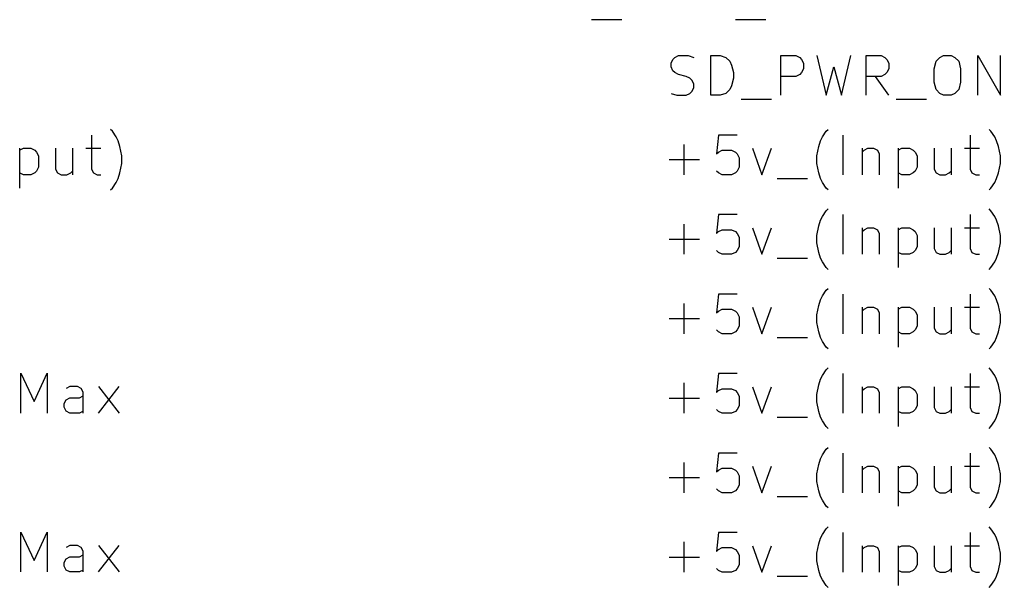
# Model space of a CAD drawing. Extents: x 0.4 to 11.3, y -7.9 to -0.4.
# Drawn here: x 2.634 to 3.868, y -5.292 to -4.578 of the extents above; entities that cross this region are included whole.
import ezdxf

# ---------------------------------------------------------------- set-up
doc = ezdxf.new("R2010")
doc.units = 0
doc.header["$MEASUREMENT"] = 0
doc.layers.add('CYAN2', color=4, linetype='CONTINUOUS')
doc.layers.add('RED2', color=1, linetype='CONTINUOUS')

msp = doc.modelspace()

# ---------------------------------------------------------------- linework, layer by layer
at = {"layer": 'CYAN2', "linetype": 'CONTINUOUS'}
for p, q in [((3.35381, -4.57789), (3.3919, -4.57789)), ((3.53476, -4.57789), (3.57285, -4.57789)), ((3.45619, -4.62789), (3.45857, -4.62551)), ((3.45857, -4.62551), (3.46333, -4.62313)), ((3.46333, -4.62313), (3.47524, -4.62313)), ((3.47524, -4.62313), (3.48238, -4.62551)), ((3.50381, -4.67313), (3.50381, -4.62313)), ((3.50381, -4.62313), (3.51571, -4.62313)), ((3.51571, -4.62313), (3.52285, -4.62551)), ((3.52285, -4.62551), (3.52762, -4.63028)), ((3.5919, -4.67313), (3.5919, -4.62313)), ((3.5919, -4.62313), (3.61095, -4.62313)), ((3.61095, -4.62313), (3.61571, -4.62551)), ((3.61571, -4.62551), (3.61809, -4.62789)), ((3.63714, -4.62313), (3.64905, -4.67313)), ((3.66809, -4.67313), (3.68, -4.62313)), ((3.69904, -4.67313), (3.69904, -4.62313)), ((3.69904, -4.62313), (3.71809, -4.62313)), ((3.71809, -4.62313), (3.72285, -4.62551)), ((3.72285, -4.62551), (3.72524, -4.62789)), ((3.78714, -4.63028), (3.7919, -4.62551)), ((3.7919, -4.62551), (3.79666, -4.62313)), ((3.79666, -4.62313), (3.80619, -4.62313)), ((3.80619, -4.62313), (3.81095, -4.62551)), ((3.81095, -4.62551), (3.81571, -4.63028)), ((3.83952, -4.67313), (3.83952, -4.62313)), ((3.83952, -4.62313), (3.86809, -4.67313)), ((3.86809, -4.67313), (3.86809, -4.62313)), ((3.45381, -4.63265), (3.45619, -4.62789)), ((3.45381, -4.63742), (3.45381, -4.63265)), ((3.45619, -4.64218), (3.45381, -4.63742)), ((3.52762, -4.63028), (3.53, -4.63504)), ((3.53, -4.63504), (3.53238, -4.64456)), ((3.61809, -4.62789), (3.62047, -4.63265)), ((3.62047, -4.63265), (3.62047, -4.6398)), ((3.64905, -4.67313), (3.65857, -4.63742)), ((3.65857, -4.63742), (3.66809, -4.67313)), ((3.72524, -4.62789), (3.72761, -4.63265)), ((3.72761, -4.63265), (3.72761, -4.6398)), ((3.78476, -4.6398), (3.78714, -4.63028)), ((3.81571, -4.63028), (3.81809, -4.6398)), ((3.45857, -4.64456), (3.45619, -4.64218)), ((3.46333, -4.64694), (3.45857, -4.64456)), ((3.47286, -4.64932), (3.46333, -4.64694)), ((3.47762, -4.6517), (3.47286, -4.64932)), ((3.53238, -4.64456), (3.53238, -4.6517)), ((3.61095, -4.64932), (3.5919, -4.64932)), ((3.61571, -4.64694), (3.61095, -4.64932)), ((3.61809, -4.64456), (3.61571, -4.64694)), ((3.62047, -4.6398), (3.61809, -4.64456)), ((3.71809, -4.64932), (3.69904, -4.64932)), ((3.72761, -4.67313), (3.71095, -4.64932)), ((3.72285, -4.64694), (3.71809, -4.64932)), ((3.72524, -4.64456), (3.72285, -4.64694)), ((3.72761, -4.6398), (3.72524, -4.64456)), ((3.78476, -4.65646), (3.78476, -4.6398)), ((3.81809, -4.6398), (3.81809, -4.65646)), ((3.48, -4.65408), (3.47762, -4.6517)), ((3.48238, -4.65885), (3.48, -4.65408)), ((3.48, -4.66837), (3.48238, -4.66361)), ((3.48238, -4.66361), (3.48238, -4.65885)), ((3.53, -4.66122), (3.52762, -4.66599)), ((3.53238, -4.6517), (3.53, -4.66122)), ((3.78714, -4.66599), (3.78476, -4.65646)), ((3.81809, -4.65646), (3.81571, -4.66599)), ((3.45381, -4.67075), (3.46095, -4.67313)), ((3.46095, -4.67313), (3.47286, -4.67313)), ((3.47286, -4.67313), (3.47762, -4.67075)), ((3.47762, -4.67075), (3.48, -4.66837)), ((3.51571, -4.67313), (3.50381, -4.67313)), ((3.52285, -4.67075), (3.51571, -4.67313)), ((3.52762, -4.66599), (3.52285, -4.67075)), ((3.7919, -4.67075), (3.78714, -4.66599)), ((3.79666, -4.67313), (3.7919, -4.67075)), ((3.80619, -4.67313), (3.79666, -4.67313)), ((3.81095, -4.67075), (3.80619, -4.67313)), ((3.81571, -4.66599), (3.81095, -4.67075)), ((3.54191, -4.67789), (3.58, -4.67789)), ((3.73714, -4.67789), (3.77524, -4.67789)), ((2.72476, -4.72313), (2.72476, -4.76599)), ((2.75095, -4.71837), (2.74857, -4.71599)), ((2.75571, -4.72551), (2.75095, -4.71837)), ((3.51333, -4.72313), (3.51096, -4.74694)), ((3.53715, -4.72313), (3.51333, -4.72313)), ((3.64429, -4.72551), (3.64905, -4.71837)), ((3.64905, -4.71837), (3.65143, -4.71599)), ((3.67048, -4.77313), (3.67048, -4.72313)), ((3.83, -4.72313), (3.83, -4.76599)), ((3.85619, -4.71837), (3.85381, -4.71599)), ((3.86095, -4.72551), (3.85619, -4.71837)), ((2.75809, -4.73028), (2.75571, -4.72551)), ((2.76047, -4.73742), (2.75809, -4.73028)), ((2.76285, -4.74932), (2.76047, -4.73742)), ((3.47048, -4.77313), (3.47048, -4.73504)), ((3.63714, -4.74932), (3.63952, -4.73742)), ((3.63952, -4.73742), (3.64191, -4.73028)), ((3.64191, -4.73028), (3.64429, -4.72551)), ((3.86333, -4.73028), (3.86095, -4.72551)), ((3.86571, -4.73742), (3.86333, -4.73028)), ((3.86809, -4.74932), (3.86571, -4.73742)), ((2.63428, -4.7398), (2.63428, -4.7898)), ((2.63428, -4.74218), (2.63905, -4.7398)), ((2.63905, -4.7398), (2.64857, -4.7398)), ((2.64857, -4.7398), (2.65333, -4.74218)), ((2.65333, -4.74218), (2.65571, -4.74456)), ((2.65571, -4.74456), (2.65809, -4.74932)), ((2.65809, -4.74932), (2.65809, -4.76361)), ((2.67952, -4.7398), (2.67952, -4.76599)), ((2.70095, -4.7398), (2.70095, -4.77313)), ((2.71761, -4.7398), (2.73666, -4.7398)), ((2.76285, -4.75885), (2.76285, -4.74932)), ((3.51096, -4.74694), (3.51333, -4.74456)), ((3.51333, -4.74456), (3.5181, -4.74218)), ((3.5181, -4.74218), (3.53, -4.74218)), ((3.53, -4.74218), (3.53476, -4.74456)), ((3.53476, -4.74456), (3.53715, -4.74694)), ((3.53715, -4.74694), (3.53953, -4.7517)), ((3.55619, -4.7398), (3.5681, -4.77313)), ((3.5681, -4.77313), (3.58, -4.7398)), ((3.63714, -4.75885), (3.63714, -4.74932)), ((3.69429, -4.7398), (3.69429, -4.77313)), ((3.69429, -4.74456), (3.69667, -4.74218)), ((3.69667, -4.74218), (3.70143, -4.7398)), ((3.70143, -4.7398), (3.70857, -4.7398)), ((3.70857, -4.7398), (3.71333, -4.74218)), ((3.71333, -4.74218), (3.71572, -4.74694)), ((3.71572, -4.74694), (3.71572, -4.77313)), ((3.73952, -4.7398), (3.73952, -4.7898)), ((3.73952, -4.74218), (3.74429, -4.7398)), ((3.74429, -4.7398), (3.75381, -4.7398)), ((3.75381, -4.7398), (3.75857, -4.74218)), ((3.75857, -4.74218), (3.76095, -4.74456)), ((3.76095, -4.74456), (3.76333, -4.74932)), ((3.76333, -4.74932), (3.76333, -4.76361)), ((3.78476, -4.7398), (3.78476, -4.76599)), ((3.80619, -4.7398), (3.80619, -4.77313)), ((3.82285, -4.7398), (3.8419, -4.7398)), ((3.86809, -4.75885), (3.86809, -4.74932)), ((2.76047, -4.77075), (2.76285, -4.75885)), ((3.45143, -4.75408), (3.48953, -4.75408)), ((3.53953, -4.7517), (3.53953, -4.76361)), ((3.63952, -4.77075), (3.63714, -4.75885)), ((3.86571, -4.77075), (3.86809, -4.75885)), ((2.63905, -4.77313), (2.63428, -4.77075)), ((2.64857, -4.77313), (2.63905, -4.77313)), ((2.65333, -4.77075), (2.64857, -4.77313)), ((2.65571, -4.76837), (2.65333, -4.77075)), ((2.65809, -4.76361), (2.65571, -4.76837)), ((2.67952, -4.76599), (2.6819, -4.77075)), ((2.6819, -4.77075), (2.68667, -4.77313)), ((2.68667, -4.77313), (2.69381, -4.77313)), ((2.69381, -4.77313), (2.69857, -4.77075)), ((2.69857, -4.77075), (2.70095, -4.76837)), ((2.72476, -4.76599), (2.72714, -4.77075)), ((2.72714, -4.77075), (2.7319, -4.77313)), ((2.7319, -4.77313), (2.73666, -4.77313)), ((2.75809, -4.77789), (2.76047, -4.77075)), ((3.51333, -4.77075), (3.51096, -4.76837)), ((3.5181, -4.77313), (3.51333, -4.77075)), ((3.53, -4.77313), (3.5181, -4.77313)), ((3.53476, -4.77075), (3.53, -4.77313)), ((3.53715, -4.76837), (3.53476, -4.77075)), ((3.53953, -4.76361), (3.53715, -4.76837)), ((3.64191, -4.77789), (3.63952, -4.77075)), ((3.74429, -4.77313), (3.73952, -4.77075)), ((3.75381, -4.77313), (3.74429, -4.77313)), ((3.75857, -4.77075), (3.75381, -4.77313)), ((3.76095, -4.76837), (3.75857, -4.77075)), ((3.76333, -4.76361), (3.76095, -4.76837)), ((3.78476, -4.76599), (3.78714, -4.77075)), ((3.78714, -4.77075), (3.79191, -4.77313)), ((3.79191, -4.77313), (3.79905, -4.77313)), ((3.79905, -4.77313), (3.80381, -4.77075)), ((3.80381, -4.77075), (3.80619, -4.76837)), ((3.83, -4.76599), (3.83238, -4.77075)), ((3.83238, -4.77075), (3.83714, -4.77313)), ((3.83714, -4.77313), (3.8419, -4.77313)), ((3.86333, -4.77789), (3.86571, -4.77075)), ((2.75095, -4.7898), (2.75571, -4.78265)), ((2.75571, -4.78265), (2.75809, -4.77789)), ((3.58715, -4.77789), (3.62524, -4.77789)), ((3.64429, -4.78265), (3.64191, -4.77789)), ((3.64905, -4.7898), (3.64429, -4.78265)), ((3.85619, -4.7898), (3.86095, -4.78265)), ((3.86095, -4.78265), (3.86333, -4.77789)), ((2.74857, -4.79218), (2.75095, -4.7898)), ((3.65143, -4.79218), (3.64905, -4.7898)), ((3.85381, -4.79218), (3.85619, -4.7898)), ((3.51333, -4.82313), (3.51096, -4.84694)), ((3.53715, -4.82313), (3.51333, -4.82313)), ((3.64429, -4.82551), (3.64905, -4.81837)), ((3.64905, -4.81837), (3.65143, -4.81599)), ((3.67048, -4.87313), (3.67048, -4.82313)), ((3.83, -4.82313), (3.83, -4.86599)), ((3.85619, -4.81837), (3.85381, -4.81599)), ((3.86095, -4.82551), (3.85619, -4.81837)), ((3.47048, -4.87313), (3.47048, -4.83504)), ((3.63952, -4.83742), (3.64191, -4.83028)), ((3.64191, -4.83028), (3.64429, -4.82551)), ((3.86333, -4.83028), (3.86095, -4.82551)), ((3.86571, -4.83742), (3.86333, -4.83028)), ((3.51096, -4.84694), (3.51333, -4.84456)), ((3.51333, -4.84456), (3.5181, -4.84218)), ((3.5181, -4.84218), (3.53, -4.84218)), ((3.53, -4.84218), (3.53476, -4.84456)), ((3.53476, -4.84456), (3.53715, -4.84694)), ((3.53715, -4.84694), (3.53953, -4.8517)), ((3.55619, -4.8398), (3.5681, -4.87313)), ((3.5681, -4.87313), (3.58, -4.8398)), ((3.63714, -4.84932), (3.63952, -4.83742)), ((3.69429, -4.8398), (3.69429, -4.87313)), ((3.69429, -4.84456), (3.69667, -4.84218)), ((3.69667, -4.84218), (3.70143, -4.8398)), ((3.70143, -4.8398), (3.70857, -4.8398)), ((3.70857, -4.8398), (3.71333, -4.84218)), ((3.71333, -4.84218), (3.71572, -4.84694)), ((3.71572, -4.84694), (3.71572, -4.87313)), ((3.73952, -4.8398), (3.73952, -4.8898)), ((3.73952, -4.84218), (3.74429, -4.8398)), ((3.74429, -4.8398), (3.75381, -4.8398)), ((3.75381, -4.8398), (3.75857, -4.84218)), ((3.75857, -4.84218), (3.76095, -4.84456)), ((3.76095, -4.84456), (3.76333, -4.84932)), ((3.78476, -4.8398), (3.78476, -4.86599)), ((3.80619, -4.8398), (3.80619, -4.87313)), ((3.82285, -4.8398), (3.8419, -4.8398)), ((3.86809, -4.84932), (3.86571, -4.83742)), ((3.45143, -4.85408), (3.48953, -4.85408)), ((3.53953, -4.8517), (3.53953, -4.86361)), ((3.63714, -4.85885), (3.63714, -4.84932)), ((3.63952, -4.87075), (3.63714, -4.85885)), ((3.76333, -4.84932), (3.76333, -4.86361)), ((3.86571, -4.87075), (3.86809, -4.85885)), ((3.86809, -4.85885), (3.86809, -4.84932)), ((3.51333, -4.87075), (3.51096, -4.86837)), ((3.5181, -4.87313), (3.51333, -4.87075)), ((3.53, -4.87313), (3.5181, -4.87313)), ((3.53476, -4.87075), (3.53, -4.87313)), ((3.53715, -4.86837), (3.53476, -4.87075)), ((3.53953, -4.86361), (3.53715, -4.86837)), ((3.64191, -4.87789), (3.63952, -4.87075)), ((3.74429, -4.87313), (3.73952, -4.87075)), ((3.75381, -4.87313), (3.74429, -4.87313)), ((3.75857, -4.87075), (3.75381, -4.87313)), ((3.76095, -4.86837), (3.75857, -4.87075)), ((3.76333, -4.86361), (3.76095, -4.86837)), ((3.78476, -4.86599), (3.78714, -4.87075)), ((3.78714, -4.87075), (3.79191, -4.87313)), ((3.79191, -4.87313), (3.79905, -4.87313)), ((3.79905, -4.87313), (3.80381, -4.87075)), ((3.80381, -4.87075), (3.80619, -4.86837)), ((3.83, -4.86599), (3.83238, -4.87075)), ((3.83238, -4.87075), (3.83714, -4.87313)), ((3.83714, -4.87313), (3.8419, -4.87313)), ((3.86333, -4.87789), (3.86571, -4.87075)), ((3.58715, -4.87789), (3.62524, -4.87789)), ((3.64429, -4.88265), (3.64191, -4.87789)), ((3.64905, -4.8898), (3.64429, -4.88265)), ((3.85619, -4.8898), (3.86095, -4.88265)), ((3.86095, -4.88265), (3.86333, -4.87789)), ((3.65143, -4.89218), (3.64905, -4.8898)), ((3.85381, -4.89218), (3.85619, -4.8898)), ((3.64429, -4.92551), (3.64905, -4.91837)), ((3.64905, -4.91837), (3.65143, -4.91599)), ((3.85619, -4.91837), (3.85381, -4.91599)), ((3.86095, -4.92551), (3.85619, -4.91837)), ((3.47048, -4.97313), (3.47048, -4.93504)), ((3.51333, -4.92313), (3.51096, -4.94694)), ((3.53715, -4.92313), (3.51333, -4.92313)), ((3.63952, -4.93742), (3.64191, -4.93028)), ((3.64191, -4.93028), (3.64429, -4.92551)), ((3.67048, -4.97313), (3.67048, -4.92313)), ((3.83, -4.92313), (3.83, -4.96599)), ((3.86333, -4.93028), (3.86095, -4.92551)), ((3.86571, -4.93742), (3.86333, -4.93028)), ((3.51096, -4.94694), (3.51333, -4.94456)), ((3.51333, -4.94456), (3.5181, -4.94218)), ((3.5181, -4.94218), (3.53, -4.94218)), ((3.53, -4.94218), (3.53476, -4.94456)), ((3.53476, -4.94456), (3.53715, -4.94694)), ((3.53715, -4.94694), (3.53953, -4.9517)), ((3.55619, -4.9398), (3.5681, -4.97313)), ((3.5681, -4.97313), (3.58, -4.9398)), ((3.63714, -4.94932), (3.63952, -4.93742)), ((3.69429, -4.9398), (3.69429, -4.97313)), ((3.69429, -4.94456), (3.69667, -4.94218)), ((3.69667, -4.94218), (3.70143, -4.9398)), ((3.70143, -4.9398), (3.70857, -4.9398)), ((3.70857, -4.9398), (3.71333, -4.94218)), ((3.71333, -4.94218), (3.71572, -4.94694)), ((3.71572, -4.94694), (3.71572, -4.97313)), ((3.73952, -4.9398), (3.73952, -4.9898)), ((3.73952, -4.94218), (3.74429, -4.9398)), ((3.74429, -4.9398), (3.75381, -4.9398)), ((3.75381, -4.9398), (3.75857, -4.94218)), ((3.75857, -4.94218), (3.76095, -4.94456)), ((3.76095, -4.94456), (3.76333, -4.94932)), ((3.78476, -4.9398), (3.78476, -4.96599)), ((3.80619, -4.9398), (3.80619, -4.97313)), ((3.82285, -4.9398), (3.8419, -4.9398)), ((3.86809, -4.94932), (3.86571, -4.93742)), ((3.45143, -4.95408), (3.48953, -4.95408)), ((3.53953, -4.9517), (3.53953, -4.96361)), ((3.63714, -4.95885), (3.63714, -4.94932)), ((3.63952, -4.97075), (3.63714, -4.95885)), ((3.76333, -4.94932), (3.76333, -4.96361)), ((3.86571, -4.97075), (3.86809, -4.95885)), ((3.86809, -4.95885), (3.86809, -4.94932)), ((3.51333, -4.97075), (3.51096, -4.96837)), ((3.5181, -4.97313), (3.51333, -4.97075)), ((3.53476, -4.97075), (3.53, -4.97313)), ((3.53715, -4.96837), (3.53476, -4.97075)), ((3.53953, -4.96361), (3.53715, -4.96837)), ((3.64191, -4.97789), (3.63952, -4.97075)), ((3.74429, -4.97313), (3.73952, -4.97075)), ((3.75857, -4.97075), (3.75381, -4.97313)), ((3.76095, -4.96837), (3.75857, -4.97075)), ((3.76333, -4.96361), (3.76095, -4.96837)), ((3.78476, -4.96599), (3.78714, -4.97075)), ((3.78714, -4.97075), (3.79191, -4.97313)), ((3.79905, -4.97313), (3.80381, -4.97075)), ((3.80381, -4.97075), (3.80619, -4.96837)), ((3.83, -4.96599), (3.83238, -4.97075)), ((3.83238, -4.97075), (3.83714, -4.97313)), ((3.86333, -4.97789), (3.86571, -4.97075)), ((3.53, -4.97313), (3.5181, -4.97313)), ((3.58715, -4.97789), (3.62524, -4.97789)), ((3.64429, -4.98265), (3.64191, -4.97789)), ((3.64905, -4.9898), (3.64429, -4.98265)), ((3.75381, -4.97313), (3.74429, -4.97313)), ((3.79191, -4.97313), (3.79905, -4.97313)), ((3.83714, -4.97313), (3.8419, -4.97313)), ((3.85619, -4.9898), (3.86095, -4.98265)), ((3.86095, -4.98265), (3.86333, -4.97789)), ((3.65143, -4.99218), (3.64905, -4.9898)), ((3.85381, -4.99218), (3.85619, -4.9898)), ((3.64429, -5.02551), (3.64905, -5.01837)), ((3.64905, -5.01837), (3.65143, -5.01599)), ((3.85619, -5.01837), (3.85381, -5.01599)), ((3.86095, -5.02551), (3.85619, -5.01837)), ((3.51333, -5.02313), (3.51096, -5.04694)), ((3.53715, -5.02313), (3.51333, -5.02313)), ((3.63952, -5.03742), (3.64191, -5.03028)), ((3.64191, -5.03028), (3.64429, -5.02551)), ((3.67048, -5.07313), (3.67048, -5.02313)), ((3.83, -5.02313), (3.83, -5.06599)), ((3.86333, -5.03028), (3.86095, -5.02551)), ((3.86571, -5.03742), (3.86333, -5.03028)), ((3.47048, -5.07313), (3.47048, -5.03504)), ((3.51096, -5.04694), (3.51333, -5.04456)), ((3.51333, -5.04456), (3.5181, -5.04218)), ((3.5181, -5.04218), (3.53, -5.04218)), ((3.53, -5.04218), (3.53476, -5.04456)), ((3.53476, -5.04456), (3.53715, -5.04694)), ((3.55619, -5.0398), (3.5681, -5.07313)), ((3.5681, -5.07313), (3.58, -5.0398)), ((3.63714, -5.04932), (3.63952, -5.03742)), ((3.69429, -5.0398), (3.69429, -5.07313)), ((3.69429, -5.04456), (3.69667, -5.04218)), ((3.69667, -5.04218), (3.70143, -5.0398)), ((3.70143, -5.0398), (3.70857, -5.0398)), ((3.70857, -5.0398), (3.71333, -5.04218)), ((3.71333, -5.04218), (3.71572, -5.04694)), ((3.73952, -5.0398), (3.73952, -5.0898)), ((3.73952, -5.04218), (3.74429, -5.0398)), ((3.74429, -5.0398), (3.75381, -5.0398)), ((3.75381, -5.0398), (3.75857, -5.04218)), ((3.75857, -5.04218), (3.76095, -5.04456)), ((3.76095, -5.04456), (3.76333, -5.04932)), ((3.78476, -5.0398), (3.78476, -5.06599)), ((3.80619, -5.0398), (3.80619, -5.07313)), ((3.82285, -5.0398), (3.8419, -5.0398)), ((3.86809, -5.04932), (3.86571, -5.03742)), ((3.45143, -5.05408), (3.48953, -5.05408)), ((3.53715, -5.04694), (3.53953, -5.0517)), ((3.53953, -5.0517), (3.53953, -5.06361)), ((3.63714, -5.05885), (3.63714, -5.04932)), ((3.71572, -5.04694), (3.71572, -5.07313)), ((3.76333, -5.04932), (3.76333, -5.06361)), ((3.86809, -5.05885), (3.86809, -5.04932)), ((3.51333, -5.07075), (3.51096, -5.06837)), ((3.5181, -5.07313), (3.51333, -5.07075)), ((3.53476, -5.07075), (3.53, -5.07313)), ((3.53715, -5.06837), (3.53476, -5.07075)), ((3.53953, -5.06361), (3.53715, -5.06837)), ((3.63952, -5.07075), (3.63714, -5.05885)), ((3.64191, -5.07789), (3.63952, -5.07075)), ((3.74429, -5.07313), (3.73952, -5.07075)), ((3.75857, -5.07075), (3.75381, -5.07313)), ((3.76095, -5.06837), (3.75857, -5.07075)), ((3.76333, -5.06361), (3.76095, -5.06837)), ((3.78476, -5.06599), (3.78714, -5.07075)), ((3.78714, -5.07075), (3.79191, -5.07313)), ((3.79905, -5.07313), (3.80381, -5.07075)), ((3.80381, -5.07075), (3.80619, -5.06837)), ((3.83, -5.06599), (3.83238, -5.07075)), ((3.83238, -5.07075), (3.83714, -5.07313)), ((3.86333, -5.07789), (3.86571, -5.07075)), ((3.86571, -5.07075), (3.86809, -5.05885)), ((3.53, -5.07313), (3.5181, -5.07313)), ((3.58715, -5.07789), (3.62524, -5.07789)), ((3.64429, -5.08265), (3.64191, -5.07789)), ((3.64905, -5.0898), (3.64429, -5.08265)), ((3.75381, -5.07313), (3.74429, -5.07313)), ((3.79191, -5.07313), (3.79905, -5.07313)), ((3.83714, -5.07313), (3.8419, -5.07313)), ((3.85619, -5.0898), (3.86095, -5.08265)), ((3.86095, -5.08265), (3.86333, -5.07789)), ((3.65143, -5.09218), (3.64905, -5.0898)), ((3.85381, -5.09218), (3.85619, -5.0898)), ((3.64429, -5.12551), (3.64905, -5.11837)), ((3.64905, -5.11837), (3.65143, -5.11599)), ((3.85619, -5.11837), (3.85381, -5.11599)), ((3.86095, -5.12551), (3.85619, -5.11837)), ((3.51333, -5.12313), (3.51096, -5.14694)), ((3.53715, -5.12313), (3.51333, -5.12313)), ((3.63952, -5.13742), (3.64191, -5.13028)), ((3.64191, -5.13028), (3.64429, -5.12551)), ((3.67048, -5.17313), (3.67048, -5.12313)), ((3.83, -5.12313), (3.83, -5.16599)), ((3.86333, -5.13028), (3.86095, -5.12551)), ((3.86571, -5.13742), (3.86333, -5.13028)), ((3.47048, -5.17313), (3.47048, -5.13504)), ((3.51096, -5.14694), (3.51333, -5.14456)), ((3.51333, -5.14456), (3.5181, -5.14218)), ((3.5181, -5.14218), (3.53, -5.14218)), ((3.53, -5.14218), (3.53476, -5.14456)), ((3.53476, -5.14456), (3.53715, -5.14694)), ((3.55619, -5.1398), (3.5681, -5.17313)), ((3.5681, -5.17313), (3.58, -5.1398)), ((3.63714, -5.14932), (3.63952, -5.13742)), ((3.69429, -5.1398), (3.69429, -5.17313)), ((3.69429, -5.14456), (3.69667, -5.14218)), ((3.69667, -5.14218), (3.70143, -5.1398)), ((3.70143, -5.1398), (3.70857, -5.1398)), ((3.70857, -5.1398), (3.71333, -5.14218)), ((3.71333, -5.14218), (3.71572, -5.14694)), ((3.73952, -5.1398), (3.73952, -5.1898)), ((3.73952, -5.14218), (3.74429, -5.1398)), ((3.74429, -5.1398), (3.75381, -5.1398)), ((3.75381, -5.1398), (3.75857, -5.14218)), ((3.75857, -5.14218), (3.76095, -5.14456)), ((3.76095, -5.14456), (3.76333, -5.14932)), ((3.78476, -5.1398), (3.78476, -5.16599)), ((3.80619, -5.1398), (3.80619, -5.17313)), ((3.82285, -5.1398), (3.8419, -5.1398)), ((3.86809, -5.14932), (3.86571, -5.13742)), ((3.45143, -5.15408), (3.48953, -5.15408)), ((3.53715, -5.14694), (3.53953, -5.1517)), ((3.53953, -5.1517), (3.53953, -5.16361)), ((3.63714, -5.15885), (3.63714, -5.14932)), ((3.71572, -5.14694), (3.71572, -5.17313)), ((3.76333, -5.14932), (3.76333, -5.16361)), ((3.86809, -5.15885), (3.86809, -5.14932)), ((3.51333, -5.17075), (3.51096, -5.16837)), ((3.53715, -5.16837), (3.53476, -5.17075)), ((3.53953, -5.16361), (3.53715, -5.16837)), ((3.63952, -5.17075), (3.63714, -5.15885)), ((3.76095, -5.16837), (3.75857, -5.17075)), ((3.76333, -5.16361), (3.76095, -5.16837)), ((3.78476, -5.16599), (3.78714, -5.17075)), ((3.80381, -5.17075), (3.80619, -5.16837)), ((3.83, -5.16599), (3.83238, -5.17075)), ((3.86571, -5.17075), (3.86809, -5.15885)), ((3.5181, -5.17313), (3.51333, -5.17075)), ((3.53, -5.17313), (3.5181, -5.17313)), ((3.53476, -5.17075), (3.53, -5.17313)), ((3.58715, -5.17789), (3.62524, -5.17789)), ((3.64191, -5.17789), (3.63952, -5.17075)), ((3.64429, -5.18265), (3.64191, -5.17789)), ((3.74429, -5.17313), (3.73952, -5.17075)), ((3.75381, -5.17313), (3.74429, -5.17313)), ((3.75857, -5.17075), (3.75381, -5.17313)), ((3.78714, -5.17075), (3.79191, -5.17313)), ((3.79191, -5.17313), (3.79905, -5.17313)), ((3.79905, -5.17313), (3.80381, -5.17075)), ((3.83238, -5.17075), (3.83714, -5.17313)), ((3.83714, -5.17313), (3.8419, -5.17313)), ((3.86095, -5.18265), (3.86333, -5.17789)), ((3.86333, -5.17789), (3.86571, -5.17075)), ((3.64905, -5.1898), (3.64429, -5.18265)), ((3.65143, -5.19218), (3.64905, -5.1898)), ((3.85381, -5.19218), (3.85619, -5.1898)), ((3.85619, -5.1898), (3.86095, -5.18265)), ((3.64429, -5.22551), (3.64905, -5.21837)), ((3.64905, -5.21837), (3.65143, -5.21599)), ((3.85619, -5.21837), (3.85381, -5.21599)), ((3.86095, -5.22551), (3.85619, -5.21837)), ((3.51333, -5.22313), (3.51096, -5.24694)), ((3.53715, -5.22313), (3.51333, -5.22313)), ((3.63952, -5.23742), (3.64191, -5.23028)), ((3.64191, -5.23028), (3.64429, -5.22551)), ((3.67048, -5.27313), (3.67048, -5.22313)), ((3.83, -5.22313), (3.83, -5.26599)), ((3.86333, -5.23028), (3.86095, -5.22551)), ((3.86571, -5.23742), (3.86333, -5.23028)), ((3.47048, -5.27313), (3.47048, -5.23504)), ((3.51333, -5.24456), (3.5181, -5.24218)), ((3.5181, -5.24218), (3.53, -5.24218)), ((3.53, -5.24218), (3.53476, -5.24456)), ((3.55619, -5.2398), (3.5681, -5.27313)), ((3.5681, -5.27313), (3.58, -5.2398)), ((3.63714, -5.24932), (3.63952, -5.23742)), ((3.69429, -5.2398), (3.69429, -5.27313)), ((3.69429, -5.24456), (3.69667, -5.24218)), ((3.69667, -5.24218), (3.70143, -5.2398)), ((3.70143, -5.2398), (3.70857, -5.2398)), ((3.70857, -5.2398), (3.71333, -5.24218)), ((3.71333, -5.24218), (3.71572, -5.24694)), ((3.73952, -5.2398), (3.73952, -5.2898)), ((3.73952, -5.24218), (3.74429, -5.2398)), ((3.74429, -5.2398), (3.75381, -5.2398)), ((3.75381, -5.2398), (3.75857, -5.24218)), ((3.75857, -5.24218), (3.76095, -5.24456)), ((3.78476, -5.2398), (3.78476, -5.26599)), ((3.80619, -5.2398), (3.80619, -5.27313)), ((3.82285, -5.2398), (3.8419, -5.2398)), ((3.86809, -5.24932), (3.86571, -5.23742)), ((3.45143, -5.25408), (3.48953, -5.25408)), ((3.51096, -5.24694), (3.51333, -5.24456)), ((3.53476, -5.24456), (3.53715, -5.24694)), ((3.53715, -5.24694), (3.53953, -5.2517)), ((3.53953, -5.2517), (3.53953, -5.26361)), ((3.63714, -5.25885), (3.63714, -5.24932)), ((3.71572, -5.24694), (3.71572, -5.27313)), ((3.76095, -5.24456), (3.76333, -5.24932)), ((3.76333, -5.24932), (3.76333, -5.26361)), ((3.86809, -5.25885), (3.86809, -5.24932)), ((3.53953, -5.26361), (3.53715, -5.26837)), ((3.63952, -5.27075), (3.63714, -5.25885)), ((3.76333, -5.26361), (3.76095, -5.26837)), ((3.78476, -5.26599), (3.78714, -5.27075)), ((3.83, -5.26599), (3.83238, -5.27075)), ((3.86571, -5.27075), (3.86809, -5.25885)), ((3.51333, -5.27075), (3.51096, -5.26837)), ((3.5181, -5.27313), (3.51333, -5.27075)), ((3.53, -5.27313), (3.5181, -5.27313)), ((3.53476, -5.27075), (3.53, -5.27313)), ((3.53715, -5.26837), (3.53476, -5.27075)), ((3.58715, -5.27789), (3.62524, -5.27789)), ((3.64191, -5.27789), (3.63952, -5.27075)), ((3.64429, -5.28265), (3.64191, -5.27789)), ((3.74429, -5.27313), (3.73952, -5.27075)), ((3.75381, -5.27313), (3.74429, -5.27313)), ((3.75857, -5.27075), (3.75381, -5.27313)), ((3.76095, -5.26837), (3.75857, -5.27075)), ((3.78714, -5.27075), (3.79191, -5.27313)), ((3.79191, -5.27313), (3.79905, -5.27313)), ((3.79905, -5.27313), (3.80381, -5.27075)), ((3.80381, -5.27075), (3.80619, -5.26837)), ((3.83238, -5.27075), (3.83714, -5.27313)), ((3.83714, -5.27313), (3.8419, -5.27313)), ((3.86095, -5.28265), (3.86333, -5.27789)), ((3.86333, -5.27789), (3.86571, -5.27075)), ((3.64905, -5.2898), (3.64429, -5.28265)), ((3.65143, -5.29218), (3.64905, -5.2898)), ((3.85381, -5.29218), (3.85619, -5.2898)), ((3.85619, -5.2898), (3.86095, -5.28265))]:
    msp.add_line(p, q, dxfattribs=at)
at = {"layer": 'RED2', "linetype": 'CONTINUOUS'}
for p, q in [((2.63571, -5.0728), (2.63571, -5.0228)), ((2.63571, -5.0228), (2.65238, -5.05852)), ((2.65238, -5.05852), (2.66905, -5.0228)), ((2.66905, -5.0228), (2.66905, -5.0728)), ((2.69762, -5.03947), (2.69285, -5.04185)), ((2.70714, -5.03947), (2.69762, -5.03947)), ((2.7119, -5.04185), (2.70714, -5.03947)), ((2.71428, -5.04661), (2.7119, -5.04185)), ((2.73333, -5.0728), (2.75952, -5.03947)), ((2.73333, -5.03947), (2.75952, -5.0728)), ((2.69048, -5.0609), (2.69285, -5.05614)), ((2.69285, -5.05614), (2.69762, -5.05376)), ((2.69762, -5.05376), (2.70952, -5.05376)), ((2.70952, -5.05376), (2.71428, -5.05137)), ((2.71428, -5.0728), (2.71428, -5.04661)), ((2.69048, -5.06566), (2.69048, -5.0609)), ((2.69285, -5.07043), (2.69048, -5.06566)), ((2.69762, -5.0728), (2.69285, -5.07043)), ((2.71428, -5.07043), (2.70952, -5.0728)), ((2.70952, -5.0728), (2.69762, -5.0728)), ((2.63571, -5.2728), (2.63571, -5.2228)), ((2.63571, -5.2228), (2.65238, -5.25852)), ((2.65238, -5.25852), (2.66905, -5.2228)), ((2.66905, -5.2228), (2.66905, -5.2728)), ((2.69762, -5.23947), (2.69285, -5.24185)), ((2.70714, -5.23947), (2.69762, -5.23947)), ((2.7119, -5.24185), (2.70714, -5.23947)), ((2.71428, -5.24661), (2.7119, -5.24185)), ((2.73333, -5.2728), (2.75952, -5.23947)), ((2.73333, -5.23947), (2.75952, -5.2728)), ((2.69285, -5.25614), (2.69762, -5.25376)), ((2.69762, -5.25376), (2.70952, -5.25376)), ((2.70952, -5.25376), (2.71428, -5.25137)), ((2.71428, -5.2728), (2.71428, -5.24661)), ((2.69048, -5.2609), (2.69285, -5.25614)), ((2.69048, -5.26566), (2.69048, -5.2609)), ((2.69285, -5.27043), (2.69048, -5.26566)), ((2.69762, -5.2728), (2.69285, -5.27043)), ((2.70952, -5.2728), (2.69762, -5.2728)), ((2.71428, -5.27043), (2.70952, -5.2728))]:
    msp.add_line(p, q, dxfattribs=at)

doc.saveas('drawing.dxf')
